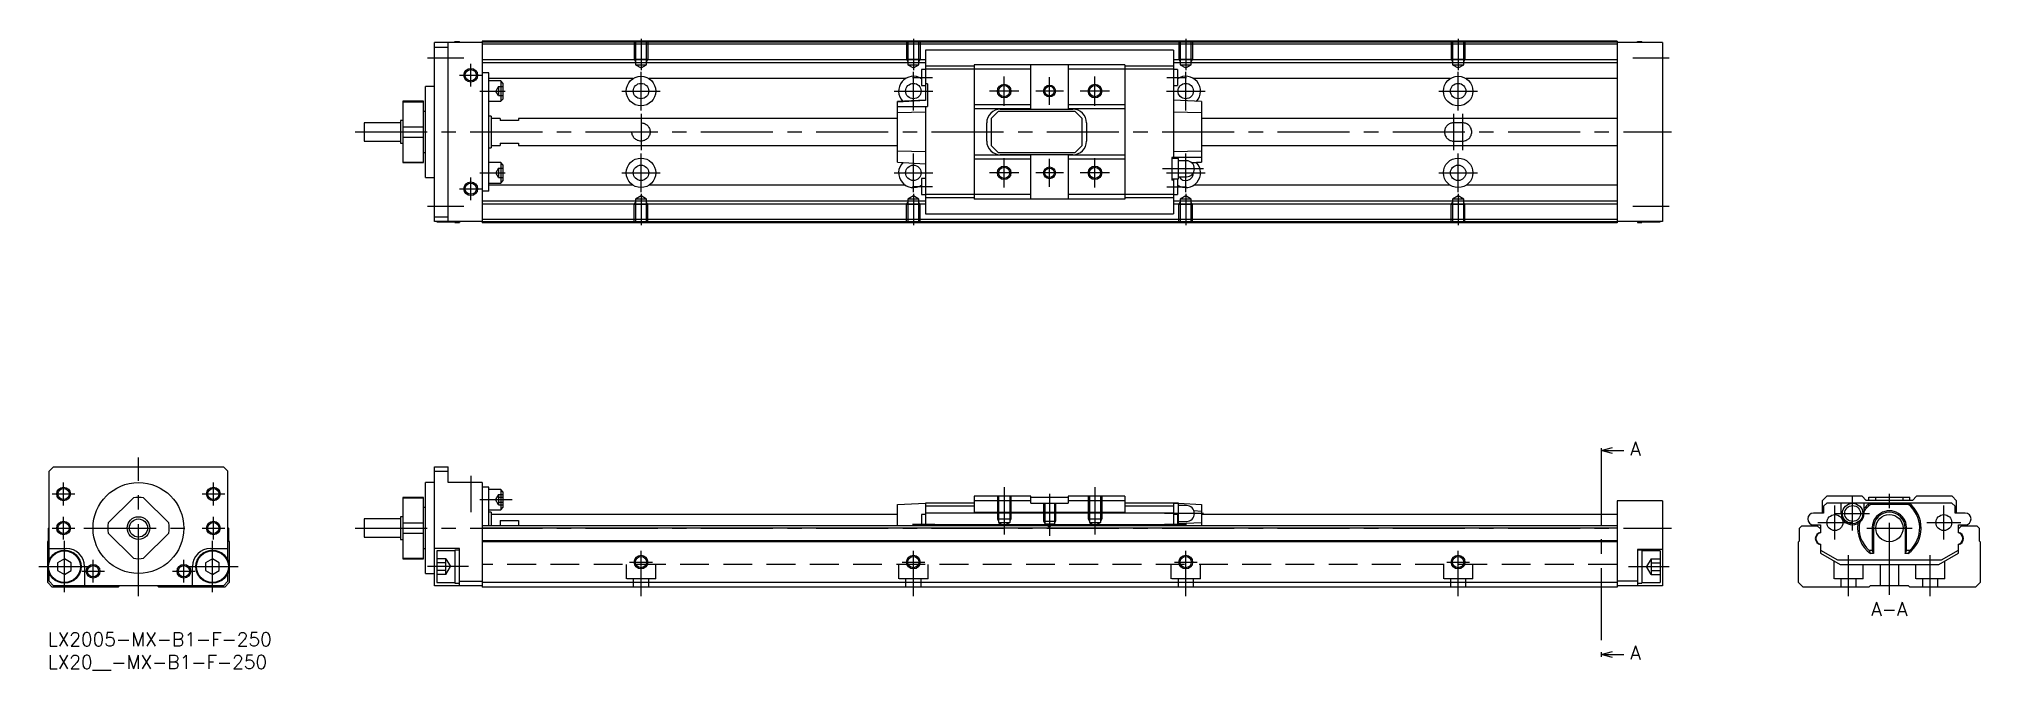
# Model space of a CAD drawing. Extents: x -2 to 426, y -8 to 131.
import ezdxf

# ---------------------------------------------------------------- set-up
doc = ezdxf.new("R2010")
doc.units = 0
doc.header["$LTSCALE"] = 0.5
doc.linetypes.add('CENTER', pattern=[50.8, 31.75, -6.35, 6.35, -6.35])
doc.linetypes.add('DASHED', pattern=[19.05, 12.7, -6.35])
for name, color, linetype in [('MSM_CENTER', 1, 'CENTER'), ('MSM_CONTINUOUS', 7, 'CONTINUOUS'), ('MSM_DASHED', 4, 'DASHED'), ('MSM_NARROW', 5, 'CONTINUOUS'), ('MSM_PART_NUMBER', 7, 'CONTINUOUS')]:
    doc.layers.add(name, color=color, linetype=linetype)
doc.styles.get("Standard").update_dxf_attribs({"font": 'txt.shx', "height": 1, "bigfont": 'bigfont.shx'})

# ---------------------------------------------------------------- blocks, each defined once
blk = doc.blocks.new('*U2')
at = {"layer": 'MSM_PART_NUMBER'}
blk.add_text('LX2005-MX-B1-F-250', height=3, dxfattribs=at).set_placement((0, -3))
blk = doc.blocks.new('*U3')
at = {"layer": 'MSM_PART_NUMBER'}
blk.add_text('LX20__-MX-B1-F-250', height=3, dxfattribs=at).set_placement((0, -8))

msp = doc.modelspace()

# ---------------------------------------------------------------- linework, layer by layer
at = {"layer": 'MSM_CENTER'}
for p, q in [((130.7, 130.7), (130.7, 123.79)), ((190.7, 130.7), (190.7, 123.79)), ((250.7, 130.7), (250.7, 123.79)), ((310.7, 130.7), (310.7, 123.79)), ((83.7, 126.5), (91.7, 126.5)), ((93.2, 120.2), (93.2, 125.2)), ((349.2, 126.5), (357.2, 126.5)), ((90.7, 122.7), (95.7, 122.7)), ((130.7, 114.95), (130.7, 123.45)), ((190.5, 122.2), (194.9, 122.2)), ((190.7, 114.95), (190.7, 123.45)), ((210.7, 115.97), (210.7, 122.43)), ((220.7, 116.14), (220.7, 122.26)), ((230.7, 115.97), (230.7, 122.43)), ((246.5, 122.2), (250.9, 122.2)), ((250.7, 114.95), (250.7, 123.45)), ((310.7, 114.95), (310.7, 123.45)), ((95.2, 119.2), (100.8, 119.2)), ((126.45, 119.2), (134.95, 119.2)), ((186.45, 119.2), (194.95, 119.2)), ((213.93, 119.2), (207.47, 119.2)), ((223.76, 119.2), (217.64, 119.2)), ((233.93, 119.2), (227.47, 119.2)), ((246.45, 119.2), (254.95, 119.2)), ((306.45, 119.2), (314.95, 119.2)), ((130.7, 114.2), (130.7, 106.2)), ((309.7, 114.2), (309.7, 106.2)), ((311.7, 114.2), (311.7, 106.2)), ((67.7, 110.2), (357.7, 110.2)), ((130.7, 96.95), (130.7, 105.45)), ((190.7, 96.95), (190.7, 105.45)), ((210.7, 97.97), (210.7, 104.43)), ((220.7, 98.14), (220.7, 104.26)), ((230.7, 97.97), (230.7, 104.43)), ((250.7, 96.95), (250.7, 105.45)), ((310.7, 96.95), (310.7, 105.45)), ((93.2, 95.2), (93.2, 100.2)), ((95.2, 101.2), (100.8, 101.2)), ((126.45, 101.2), (134.95, 101.2)), ((186.45, 101.2), (194.95, 101.2)), ((213.93, 101.2), (207.47, 101.2)), ((223.76, 101.2), (217.64, 101.2)), ((233.93, 101.2), (227.47, 101.2)), ((254.6, 102.1), (245.6, 102.1)), ((246.45, 101.2), (254.95, 101.2)), ((306.45, 101.2), (314.95, 101.2)), ((90.7, 97.7), (95.7, 97.7)), ((130.7, 96.61), (130.7, 89.7)), ((190.5, 98.2), (194.9, 98.2)), ((190.7, 96.61), (190.7, 89.7)), ((246.5, 98.15), (250.9, 98.15)), ((250.7, 96.61), (250.7, 89.7)), ((310.7, 96.61), (310.7, 89.7)), ((83.7, 93.9), (91.7, 93.9)), ((349.2, 93.9), (357.2, 93.9)), ((20, 8), (20, 38.5)), ((342.2, 39.58), (342.2, -4.33)), ((93.2, 34.5), (93.2, 26.5)), ((1, 30.5), (6, 30.5)), ((3.5, 28), (3.5, 33)), ((34, 30.5), (39, 30.5)), ((36.5, 28), (36.5, 33)), ((210.7, 32), (210.7, 21.6)), ((220.7, 30.5), (220.7, 21.3)), ((230.7, 32), (230.7, 21.6)), ((397.6, 22.45), (397.6, 29.95)), ((405.7, 8.3), (405.7, 31.1)), ((95.2, 29.25), (102.3, 29.25)), ((254.6, 26.2), (246, 26.2)), ((393.7, 20.45), (393.7, 27.95)), ((393.85, 26.2), (401.35, 26.2)), ((417.7, 20.45), (417.7, 27.95)), ((1, 23), (6, 23)), ((3.5, 20.5), (3.5, 25.5)), ((8, 23), (32, 23)), ((34, 23), (39, 23)), ((36.5, 20.5), (36.5, 25.5)), ((67.7, 23), (357.7, 23)), ((190.5, 23.88), (195.4, 23.88)), ((246, 23.88), (250.9, 23.88)), ((389.95, 24.2), (397.45, 24.2)), ((400.7, 23), (410.7, 23)), ((413.95, 24.2), (421.45, 24.2)), ((3.7, 8.85), (3.7, 20.15)), ((36.3, 8.85), (36.3, 20.15)), ((130.7, 8), (130.7, 18)), ((190.7, 8), (190.7, 18)), ((250.7, 8), (250.7, 18)), ((310.7, 8), (310.7, 18)), ((-1.95, 14.5), (9.35, 14.5)), ((7.5, 13.5), (12.5, 13.5)), ((10, 11), (10, 16)), ((27.5, 13.5), (32.5, 13.5)), ((30, 11), (30, 16)), ((30.65, 14.5), (41.95, 14.5)), ((92.7, 14.5), (83.7, 14.5)), ((128.2, 15.5), (133.2, 15.5)), ((188.2, 15.5), (193.2, 15.5)), ((248.2, 15.5), (253.2, 15.5)), ((308.2, 15.5), (313.2, 15.5)), ((348.2, 14.5), (357.2, 14.5)), ((396.7, 8), (396.7, 17)), ((414.7, 8), (414.7, 17))]:
    msp.add_line(p, q, dxfattribs=at)
at = {"layer": 'MSM_CONTINUOUS'}
for p, q in [((95.7, 129.9), (85.2, 129.9)), ((85.2, 90.5), (85.2, 129.9)), ((85.2, 128.9), (88.2, 128.9)), ((85.7, 129.9), (85.7, 130)), ((85.7, 130), (89.7, 130)), ((88.2, 90.5), (88.2, 129.9)), ((89.7, 129.9), (89.7, 130.15)), ((89.7, 130.15), (90.7, 130.15)), ((90.7, 129.9), (90.7, 130.15)), ((345.7, 130.2), (95.7, 130.2)), ((95.7, 130.2), (95.7, 90.2)), ((345.7, 130), (95.7, 130)), ((345.7, 129.5), (95.7, 129.5)), ((345.7, 130.2), (345.7, 90.2)), ((355.7, 129.9), (345.7, 129.9)), ((350.2, 129.9), (350.2, 130.15)), ((350.2, 130.15), (351.2, 130.15)), ((351.2, 129.9), (351.2, 130.15)), ((351.2, 130), (355.2, 130)), ((355.2, 129.9), (355.2, 130)), ((355.7, 129.9), (355.7, 90.5)), ((193.4, 126.1), (95.7, 126.1)), ((193.4, 125.4), (95.7, 125.4)), ((193.4, 128.2), (193.4, 117.13)), ((248, 128.2), (193.4, 128.2)), ((204.1, 124.7), (193.4, 124.7)), ((237.3, 125), (204.1, 125)), ((204.1, 125), (204.1, 95.4)), ((216.6, 115.2), (216.6, 125)), ((224.8, 125), (224.8, 115.2)), ((237.3, 125), (237.3, 95.4)), ((248, 124.7), (237.3, 124.7)), ((248, 128.2), (248, 104.6)), ((345.7, 126.1), (248, 126.1)), ((345.7, 125.4), (248, 125.4)), ((85.2, 120.2), (83.2, 120.2)), ((83.2, 100.2), (83.2, 120.2)), ((97.2, 123.2), (95.7, 123.2)), ((97.2, 97.2), (97.2, 123.2)), ((128.95, 121.94), (97.2, 121.94)), ((99.8, 121.45), (97.2, 121.45)), ((99.8, 121.45), (99.8, 116.95)), ((100.3, 120.95), (99.8, 121.45)), ((100.3, 120.95), (100.3, 117.45)), ((188.95, 121.94), (132.45, 121.94)), ((192.5, 121.94), (192.45, 121.94)), ((192.5, 123.95), (192.5, 120.45)), ((193.4, 123.95), (192.5, 123.95)), ((192.5, 120.45), (193.4, 120.45)), ((204.1, 123.99), (193.4, 123.99)), ((193.8, 120.8), (193.4, 120.8)), ((193.8, 120.8), (193.8, 115.8)), ((216.6, 124), (204.1, 124)), ((237.3, 124), (224.8, 124)), ((248, 123.99), (237.3, 123.99)), ((248.9, 123.95), (248, 123.95)), ((248, 120.45), (248.9, 120.45)), ((248.9, 123.95), (248.9, 120.45)), ((248.95, 121.94), (248.9, 121.94)), ((308.95, 121.94), (252.45, 121.94)), ((345.7, 121.94), (312.45, 121.94)), ((82.8, 116.95), (78.2, 116.95)), ((78.2, 116.95), (78.2, 103.45)), ((78.2, 116.86), (82.8, 116.86)), ((82.8, 103.45), (82.8, 116.95)), ((97.2, 116.95), (99.8, 116.95)), ((99.8, 116.95), (100.3, 117.45)), ((193.4, 117.2), (187.2, 116.88)), ((193.4, 117.13), (187.2, 116.76)), ((187.2, 103.52), (187.2, 116.88)), ((187.2, 115.8), (193.8, 115.8)), ((193.4, 115.8), (193.4, 92.2)), ((216.6, 116.2), (204.1, 116.2)), ((237.3, 116.2), (224.8, 116.2)), ((254.2, 116.88), (248, 117.2)), ((254.2, 116.88), (254.2, 103.52)), ((69.7, 112.2), (69.7, 108.2)), ((77.7, 112.2), (69.7, 112.2)), ((77.7, 112.7), (77.7, 107.7)), ((78.2, 112.7), (77.7, 112.7)), ((78.2, 111.32), (82.8, 111.32)), ((83.2, 114.7), (82.8, 114.7)), ((97.7, 113.7), (97.2, 113.7)), ((97.7, 113.7), (97.7, 106.7)), ((99.7, 113.2), (97.7, 113.2)), ((99.7, 113.2), (99.7, 112.7)), ((103.7, 112.7), (99.7, 112.7)), ((103.7, 113.2), (103.7, 112.7)), ((187.2, 113.2), (103.7, 113.2)), ((193.4, 114.53), (187.2, 114.39)), ((216.6, 115.3), (204.1, 115.3)), ((206.85, 108.2), (206.85, 112.2)), ((209.35, 114.7), (207.85, 113.2)), ((207.85, 113.2), (207.85, 107.2)), ((226.35, 114.7), (209.35, 114.7)), ((209.85, 115.2), (225.85, 115.2)), ((237.3, 115.3), (224.8, 115.3)), ((227.85, 113.2), (226.35, 114.7)), ((227.85, 107.2), (227.85, 113.2)), ((228.85, 112.2), (228.85, 108.2)), ((254.2, 114.39), (248, 114.53)), ((345.7, 113.2), (254.2, 113.2)), ((69.7, 108.2), (77.7, 108.2)), ((77.7, 107.7), (78.2, 107.7)), ((78.2, 109.08), (82.8, 109.08)), ((97.7, 107.2), (99.7, 107.2)), ((99.7, 107.7), (103.7, 107.7)), ((99.7, 107.7), (99.7, 107.2)), ((103.7, 107.7), (103.7, 107.2)), ((103.7, 107.2), (187.2, 107.2)), ((207.85, 107.2), (209.35, 105.7)), ((226.35, 105.7), (227.85, 107.2)), ((254.2, 107.2), (345.7, 107.2)), ((78.2, 103.54), (82.8, 103.54)), ((78.2, 103.45), (82.8, 103.45)), ((82.8, 105.7), (83.2, 105.7)), ((97.2, 106.7), (97.7, 106.7)), ((99.8, 103.45), (97.2, 103.45)), ((100.3, 102.95), (99.8, 103.45)), ((99.8, 103.45), (99.8, 98.95)), ((100.3, 102.95), (100.3, 99.45)), ((187.2, 106.01), (193.4, 105.87)), ((187.2, 103.52), (193.4, 103.2)), ((216.6, 105.1), (204.1, 105.1)), ((216.6, 104.2), (204.1, 104.2)), ((209.35, 105.7), (226.35, 105.7)), ((225.85, 105.2), (209.85, 105.2)), ((216.6, 95.4), (216.6, 105.2)), ((224.8, 105.2), (224.8, 95.4)), ((237.3, 105.1), (224.8, 105.1)), ((237.3, 104.2), (224.8, 104.2)), ((254.2, 104.6), (247.6, 104.6)), ((247.6, 104.6), (247.6, 99.6)), ((249.1, 104.35), (247.6, 104.35)), ((248, 105.87), (254.2, 106.01)), ((249.1, 99.85), (249.1, 104.35)), ((250.85, 103.85), (249.1, 103.85)), ((251.9, 103.5), (254.2, 103.64)), ((252.01, 103.41), (254.2, 103.52)), ((83.2, 100.2), (85.2, 100.2)), ((97.2, 98.95), (99.8, 98.95)), ((128.95, 98.46), (97.2, 98.46)), ((99.8, 98.95), (100.3, 99.45)), ((188.95, 98.46), (132.45, 98.46)), ((192.5, 98.46), (192.45, 98.46)), ((192.5, 99.95), (192.5, 96.45)), ((193.4, 99.95), (192.5, 99.95)), ((247.6, 99.85), (249.1, 99.85)), ((248, 99.6), (247.6, 99.6)), ((248, 99.85), (248, 92.2)), ((248.9, 99.85), (248.9, 96.45)), ((248.95, 98.46), (248.9, 98.46)), ((249.1, 100.35), (250.85, 100.35)), ((308.95, 98.46), (252.45, 98.46)), ((345.7, 98.46), (312.45, 98.46)), ((97.2, 97.2), (95.7, 97.2)), ((193.4, 95), (95.7, 95)), ((193.4, 94.3), (95.7, 94.3)), ((192.5, 96.45), (193.4, 96.45)), ((204.1, 96.41), (193.4, 96.41)), ((204.1, 95.7), (193.4, 95.7)), ((216.6, 96.4), (204.1, 96.4)), ((237.3, 95.4), (204.1, 95.4)), ((237.3, 96.4), (224.8, 96.4)), ((248, 96.41), (237.3, 96.41)), ((248, 95.7), (237.3, 95.7)), ((248, 96.45), (248.9, 96.45)), ((345.7, 95), (248, 95)), ((345.7, 94.3), (248, 94.3)), ((85.2, 91.5), (88.2, 91.5)), ((95.7, 90.5), (85.2, 90.5)), ((85.7, 90.5), (85.7, 90.4)), ((85.7, 90.4), (89.7, 90.4)), ((89.7, 90.5), (89.7, 90.25)), ((89.7, 90.25), (90.7, 90.25)), ((90.7, 90.5), (90.7, 90.25)), ((345.7, 90.9), (95.7, 90.9)), ((345.7, 90.4), (95.7, 90.4)), ((345.7, 90.2), (95.7, 90.2)), ((193.4, 92.2), (248, 92.2)), ((355.7, 90.5), (345.7, 90.5)), ((350.2, 90.5), (350.2, 90.25)), ((350.2, 90.25), (351.2, 90.25)), ((351.2, 90.5), (351.2, 90.25)), ((351.2, 90.4), (355.2, 90.4)), ((355.2, 90.5), (355.2, 90.4)), ((342.2, 40.08), (344.7, 40.75)), ((342.2, 40.58), (342.2, 39.58)), ((344.7, 39.41), (342.2, 40.08)), ((342.2, 40.08), (347.2, 40.08)), ((0.3, 35.5), (1.3, 36.5)), ((0.3, 15.83), (0.3, 35.5)), ((1.3, 36.5), (38.7, 36.5)), ((38.7, 36.5), (39.7, 35.5)), ((39.7, 15.83), (39.7, 35.5)), ((85.2, 10.3), (85.2, 36.5)), ((85.2, 36.5), (88.2, 36.5)), ((85.2, 35.5), (88.2, 35.5)), ((88.2, 33), (88.2, 36.5)), ((85.2, 33), (83.2, 33)), ((83.2, 13), (83.2, 33)), ((95.7, 33), (88.2, 33)), ((95.7, 33), (95.7, 10)), ((97.2, 32), (95.7, 32)), ((97.2, 23.5), (97.2, 32)), ((99.8, 31.5), (97.2, 31.5)), ((100.3, 31), (99.8, 31.5)), ((99.8, 31.5), (99.8, 27)), ((100.3, 31), (100.3, 27.5)), ((216.6, 30), (204.1, 30)), ((204.1, 30), (204.1, 26.43)), ((216.6, 28.5), (216.6, 30)), ((224.8, 30), (224.8, 28.5)), ((237.3, 30), (224.8, 30)), ((237.3, 30), (237.3, 26.43)), ((391.9, 30), (390.9, 29)), ((399.7, 30), (391.9, 30)), ((400.6, 29.1), (399.7, 30)), ((411.7, 30), (410.8, 29.1)), ((419.5, 30), (411.7, 30)), ((420.5, 29), (419.5, 30)), ((13.34, 24.12), (18.88, 29.66)), ((21.12, 29.66), (26.66, 24.12)), ((82.8, 29.75), (78.2, 29.75)), ((78.2, 29.75), (78.2, 16.25)), ((78.2, 29.66), (82.8, 29.66)), ((82.8, 16.25), (82.8, 29.75)), ((83.2, 27.5), (82.8, 27.5)), ((97.2, 27), (99.8, 27)), ((97.7, 26.5), (97.2, 26.5)), ((97.7, 26.5), (97.7, 23.5)), ((187.2, 26), (97.7, 26)), ((99.8, 27), (100.3, 27.5)), ((187.2, 28.2), (193.4, 28.5)), ((187.2, 23.5), (187.2, 28.2)), ((193.4, 25.95), (192.5, 25.95)), ((192.5, 25.95), (192.5, 23.5)), ((204.1, 28.5), (193.4, 28.5)), ((193.4, 28.5), (193.4, 23.5)), ((204.1, 27.79), (193.4, 27.79)), ((248, 26.3), (193.4, 26.3)), ((216.6, 29), (204.1, 29)), ((237.3, 26.43), (204.1, 26.43)), ((216.6, 29.8), (224.8, 29.8)), ((216.6, 28.5), (224.8, 28.5)), ((237.3, 29), (224.8, 29)), ((248, 28.5), (237.3, 28.5)), ((248, 27.79), (237.3, 27.79)), ((248, 28.5), (249.02, 28.45)), ((248, 28.5), (248, 23.5)), ((249.1, 28.45), (248, 28.45)), ((248.9, 25.95), (248, 25.95)), ((248.9, 25.95), (248.9, 23.5)), ((249.1, 28.45), (254.2, 28.2)), ((249.1, 23.95), (249.1, 28.45)), ((250.85, 27.95), (249.1, 27.95)), ((254.2, 26.63), (252.5, 26.79)), ((254.2, 28.2), (254.2, 23.5)), ((345.7, 26), (254.2, 26)), ((355.7, 29), (345.7, 29)), ((345.7, 29), (345.7, 10)), ((355.7, 29), (355.7, 10.3)), ((391.2, 26.3), (389, 26.3)), ((390.9, 29), (390.9, 26.43)), ((390.9, 26.43), (391.2, 26.43)), ((391.91, 28.5), (391.2, 27.79)), ((391.2, 27.79), (391.2, 26.3)), ((419.49, 28.5), (391.91, 28.5)), ((395.1, 26.2), (395.1, 28.5)), ((400.1, 28.5), (400.1, 26.2)), ((410.8, 29.1), (400.6, 29.1)), ((401.2, 29.1), (401.2, 29.8)), ((401.2, 29.8), (410.2, 29.8)), ((401.37, 28.5), (401.51, 28.2)), ((409.89, 28.2), (401.51, 28.2)), ((402.7, 29.1), (402.7, 29.8)), ((408.7, 29.1), (408.7, 29.8)), ((409.89, 28.2), (410.03, 28.5)), ((410.2, 29.1), (410.2, 29.8)), ((420.2, 27.79), (419.49, 28.5)), ((420.2, 26.3), (420.2, 27.79)), ((420.2, 26.43), (420.5, 26.43)), ((422.4, 26.3), (420.2, 26.3)), ((420.5, 26.43), (420.5, 29)), ((0.2, 23), (0.3, 23.1)), ((0.2, 20.2), (0.2, 23)), ((18.88, 16.34), (13.34, 21.88)), ((26.66, 21.88), (21.12, 16.34)), ((39.7, 23.1), (39.8, 23)), ((39.8, 23), (39.8, 20.2)), ((77.7, 25), (69.7, 25)), ((69.7, 25), (69.7, 21)), ((78.2, 25.5), (77.7, 25.5)), ((77.7, 25.5), (77.7, 20.5)), ((78.2, 24.12), (82.8, 24.12)), ((78.2, 21.88), (82.8, 21.88)), ((345.7, 23.5), (95.7, 23.5)), ((345.7, 23), (95.7, 23)), ((99.7, 24.66), (103.7, 24.66)), ((99.7, 24.66), (99.7, 23.5)), ((103.7, 24.66), (103.7, 23.5)), ((248, 23.7), (193.4, 23.7)), ((248.9, 23.95), (249.1, 23.95)), ((249.1, 24.45), (250.85, 24.45)), ((249.1, 24.03), (254.2, 24.23)), ((385.9, 23), (386.4, 23.5)), ((385.9, 20.2), (385.9, 23)), ((386.4, 23.5), (389.8, 23.5)), ((389, 23.7), (390.5, 23.7)), ((389.8, 23.5), (390.5, 22.8)), ((390.5, 23.7), (390.5, 21.96)), ((401.91, 22.68), (401.91, 18.04)), ((402.2, 23), (402.2, 17.38)), ((409.2, 23), (409.2, 17.38)), ((409.49, 18.04), (409.49, 22.68)), ((420.9, 23.7), (422.4, 23.7)), ((420.9, 21.96), (420.9, 23.7)), ((420.9, 22.8), (421.6, 23.5)), ((421.6, 23.5), (425, 23.5)), ((425, 23.5), (425.5, 23)), ((425.5, 23), (425.5, 20.2)), ((0, 20), (0.2, 20.2)), ((0, 11), (0, 20)), ((0.3, 18.5), (4.1, 18.5)), ((35.9, 18.5), (39.7, 18.5)), ((39.8, 20.2), (40, 20)), ((40, 20), (40, 11)), ((69.7, 21), (77.7, 21)), ((77.7, 20.5), (78.2, 20.5)), ((82.8, 18.5), (83.2, 18.5)), ((90.7, 18.5), (85.2, 18.5)), ((85.7, 18), (85.7, 11)), ((89.7, 18), (85.7, 18)), ((89.7, 18.15), (89.7, 10.85)), ((90.7, 18.15), (89.7, 18.15)), ((90.7, 10.3), (90.7, 18.5)), ((345.7, 20.2), (95.7, 20.2)), ((345.7, 20), (95.7, 20)), ((355.7, 18.3), (350.2, 18.3)), ((350.2, 18.3), (350.2, 10.3)), ((351.2, 18.15), (350.2, 18.15)), ((351.2, 18.15), (351.2, 10.85)), ((355.2, 18), (351.2, 18)), ((355.2, 18), (355.2, 11)), ((385.7, 20), (385.9, 20.2)), ((385.7, 11), (385.7, 20)), ((390.5, 19.44), (390.5, 17.5)), ((390.5, 18.16), (394.24, 16)), ((390.5, 17.5), (394.83, 15)), ((401.91, 18.04), (401.23, 18.04)), ((402.2, 17.38), (401.53, 17.38)), ((401.91, 18.04), (402.2, 17.38)), ((409.2, 17.38), (409.49, 18.04)), ((409.87, 17.38), (409.2, 17.38)), ((410.17, 18.04), (409.49, 18.04)), ((416.57, 15), (420.9, 17.5)), ((417.16, 16), (420.9, 18.16)), ((420.9, 17.5), (420.9, 19.44)), ((425.5, 20.2), (425.7, 20)), ((425.7, 20), (425.7, 11)), ((0.3, 11.3), (0.3, 13.17)), ((3.7, 16.23), (2.2, 15.37)), ((2.2, 15.37), (2.2, 13.63)), ((2.2, 13.63), (3.7, 12.77)), ((5.2, 15.37), (3.7, 16.23)), ((3.7, 12.77), (5.2, 13.63)), ((5.2, 13.63), (5.2, 15.37)), ((8.1, 14.5), (8.1, 10.3)), ((31.9, 10.3), (31.9, 14.5)), ((36.3, 16.23), (34.8, 15.37)), ((34.8, 15.37), (34.8, 13.63)), ((34.8, 13.63), (36.3, 12.77)), ((37.8, 15.37), (36.3, 16.23)), ((36.3, 12.77), (37.8, 13.63)), ((37.8, 13.63), (37.8, 15.37)), ((39.7, 11.3), (39.7, 13.17)), ((78.2, 16.34), (82.8, 16.34)), ((78.2, 16.25), (82.8, 16.25)), ((83.2, 13), (85.2, 13)), ((394.24, 16), (417.16, 16)), ((394.83, 15), (416.57, 15)), ((1, 10), (0, 11)), ((0.3, 11.3), (1.3, 10.3)), ((15.5, 10), (1, 10)), ((38.7, 10.3), (1.3, 10.3)), ((15.8, 10.3), (15.5, 10)), ((24.5, 10), (24.2, 10.3)), ((39, 10), (24.5, 10)), ((38.7, 10.3), (39.7, 11.3)), ((40, 11), (39, 10)), ((95.7, 10.3), (85.2, 10.3)), ((85.7, 11), (89.7, 11)), ((89.7, 10.85), (90.7, 10.85)), ((90.7, 11.3), (95.7, 11.3)), ((345.7, 11), (95.7, 11)), ((345.7, 10), (95.7, 10)), ((350.2, 11.3), (345.7, 11.3)), ((355.7, 10.3), (345.7, 10.3)), ((350.2, 10.85), (351.2, 10.85)), ((351.2, 11), (355.2, 11)), ((386.7, 10), (385.7, 11)), ((401.2, 10), (386.7, 10)), ((401.5, 10.3), (401.2, 10)), ((409.9, 10.3), (401.5, 10.3)), ((410.2, 10), (409.9, 10.3)), ((424.7, 10), (410.2, 10)), ((425.7, 11), (424.7, 10)), ((342.2, -4.83), (344.7, -4.16)), ((342.2, -4.33), (342.2, -5.33)), ((344.7, -5.5), (342.2, -4.83)), ((342.2, -4.83), (347.2, -4.83))]:
    msp.add_line(p, q, dxfattribs=at)
for centre, radius in [((93.2, 122.7), 1.23), ((130.7, 119.2), 3.25), ((130.7, 119.2), 1.7), ((190.7, 119.2), 1.7), ((210.7, 119.2), 1.23), ((220.7, 119.2), 1.06), ((230.7, 119.2), 1.23), ((250.7, 119.2), 1.7), ((310.7, 119.2), 3.25), ((310.7, 119.2), 1.7), ((130.7, 101.2), 3.25), ((130.7, 101.2), 1.7), ((190.7, 101.2), 1.7), ((310.7, 101.2), 3.25), ((310.7, 101.2), 1.7), ((93.2, 97.7), 1.23), ((210.7, 101.2), 1.23), ((220.7, 101.2), 1.06), ((230.7, 101.2), 1.23), ((3.5, 30.5), 1.23), ((20, 23), 10), ((36.5, 30.5), 1.23), ((393.7, 24.2), 1.75), ((397.6, 26.2), 2.25), ((397.6, 26.2), 1.75), ((405.7, 23), 3), ((417.7, 24.2), 1.75), ((3.5, 23), 1.23), ((20, 23), 2.5), ((20, 23), 2), ((36.5, 23), 1.23), ((3.7, 14.5), 3.65), ((3.7, 14.5), 3.5), ((36.3, 14.5), 3.65), ((36.3, 14.5), 3.5), ((10, 13.5), 1.23), ((30, 13.5), 1.23), ((130.7, 15.5), 1.23), ((190.7, 15.5), 1.23), ((250.7, 15.5), 1.23), ((310.7, 15.5), 1.23)]:
    msp.add_circle(centre, radius, dxfattribs=at)
for centre, radius, start, end in [((190.7, 119.2), 3.25, 56.3687, 224.1491), ((250.7, 119.2), 3.25, 315.8509, 123.6313), ((209.85, 112.2), 3, 90, 180), ((225.85, 112.2), 3, 0, 90), ((209.85, 108.2), 3, 180, 270), ((225.85, 108.2), 3, 270, 0), ((190.7, 101.2), 3.25, 135.8509, 303.6313), ((250.7, 101.2), 3.25, 236.3687, 44.1491), ((250.85, 102.1), 1.75, 270, 90), ((250.7, 101.2), 1.7, 210, 2.8213), ((20, 23), 6.75, 80.4309, 99.5691), ((250.85, 26.2), 1.75, 270, 90), ((389, 25), 1.3, 90, 270), ((397.6, 26.2), 2.5, 180, 0), ((405.7, 23), 7, 128.2132, 143.1301), ((405.7, 23), 6.68, 128.8735, 147.0286), ((405.7, 23), 3.8, 355.1074, 184.8926), ((405.7, 23), 3.5, 0, 180), ((405.7, 23), 7, 306.5962, 51.7868), ((405.7, 23), 6.68, 312.0402, 51.1265), ((422.4, 25), 1.3, 270, 90), ((20, 23), 6.75, 170.4309, 189.5691), ((20, 23), 6.75, 350.4309, 9.5691), ((390.7, 20.7), 1.32, 98.7147, 261.2853), ((390.8, 20.7), 1.3, 103.3424, 256.6576), ((405.7, 23), 7, 171.8617, 233.4038), ((405.7, 23), 6.68, 169.3812, 227.9598), ((420.7, 20.7), 1.32, 278.7147, 81.2853), ((420.6, 20.7), 1.3, 283.3424, 76.6576), ((4.1, 14.5), 4, 0, 90), ((35.9, 14.5), 4, 90, 180), ((406.77, 20.13), 5.92, 200.6125, 207.6426), ((399.51, 22.42), 11.52, 334.0671, 337.6778), ((20, 23), 6.75, 260.4309, 279.5691)]:
    msp.add_arc(centre, radius, start, end, dxfattribs=at)
at = {"layer": 'MSM_DASHED'}
for p, q in [((129.2, 130.2), (129.2, 126.2)), ((129.47, 130.2), (129.47, 125)), ((131.93, 125), (131.93, 130.2)), ((132.2, 130.2), (132.2, 126.2)), ((189.2, 130.2), (189.2, 126.2)), ((189.47, 130.2), (189.47, 125)), ((191.93, 125), (191.93, 130.2)), ((192.2, 130.2), (192.2, 126.2)), ((249.2, 130.2), (249.2, 126.2)), ((249.47, 130.2), (249.47, 125)), ((251.93, 125), (251.93, 130.2)), ((252.2, 130.2), (252.2, 126.2)), ((309.2, 130.2), (309.2, 126.2)), ((309.47, 130.2), (309.47, 125)), ((311.93, 125), (311.93, 130.2)), ((312.2, 130.2), (312.2, 126.2)), ((129.2, 126.2), (132.2, 126.2)), ((129.2, 126.2), (129.47, 125.73)), ((129.47, 125), (131.93, 125)), ((129.47, 125), (130.7, 124.29)), ((130.7, 124.29), (131.93, 125)), ((132.2, 126.2), (131.93, 125.73)), ((189.2, 126.2), (192.2, 126.2)), ((189.2, 126.2), (189.47, 125.73)), ((189.47, 125), (191.93, 125)), ((189.47, 125), (190.7, 124.29)), ((190.7, 124.29), (191.93, 125)), ((192.2, 126.2), (191.93, 125.73)), ((249.2, 126.2), (252.2, 126.2)), ((249.2, 126.2), (249.47, 125.73)), ((249.47, 125), (251.93, 125)), ((249.47, 125), (250.7, 124.29)), ((250.7, 124.29), (251.93, 125)), ((252.2, 126.2), (251.93, 125.73)), ((309.2, 126.2), (312.2, 126.2)), ((309.2, 126.2), (309.47, 125.73)), ((309.47, 125), (311.93, 125)), ((309.47, 125), (310.7, 124.29)), ((310.7, 124.29), (311.93, 125)), ((312.2, 126.2), (311.93, 125.73)), ((99.3, 120.2), (98.72, 119.2)), ((99.3, 120.2), (100.3, 120.2)), ((99.3, 120.2), (99.3, 118.2)), ((99.3, 118.2), (98.72, 119.2)), ((99.3, 119.2), (100.3, 119.2)), ((99.3, 118.2), (100.3, 118.2)), ((311.7, 112.2), (309.7, 112.2)), ((309.7, 108.2), (311.7, 108.2)), ((99.3, 102.2), (98.72, 101.2)), ((99.3, 100.2), (98.72, 101.2)), ((99.3, 102.2), (100.3, 102.2)), ((99.3, 102.2), (99.3, 100.2)), ((99.3, 101.2), (100.3, 101.2)), ((99.3, 100.2), (100.3, 100.2)), ((129.2, 94.2), (129.47, 94.67)), ((132.2, 94.2), (129.2, 94.2)), ((129.2, 90.2), (129.2, 94.2)), ((130.7, 96.11), (129.47, 95.4)), ((131.93, 95.4), (129.47, 95.4)), ((129.47, 95.4), (129.47, 90.2)), ((131.93, 95.4), (130.7, 96.11)), ((131.93, 90.2), (131.93, 95.4)), ((132.2, 94.2), (131.93, 94.67)), ((132.2, 90.2), (132.2, 94.2)), ((189.2, 94.2), (189.47, 94.67)), ((192.2, 94.2), (189.2, 94.2)), ((189.2, 90.2), (189.2, 94.2)), ((190.7, 96.11), (189.47, 95.4)), ((189.47, 95.4), (189.47, 90.2)), ((191.93, 95.4), (189.47, 95.4)), ((191.93, 95.4), (190.7, 96.11)), ((191.93, 90.2), (191.93, 95.4)), ((192.2, 94.2), (191.93, 94.67)), ((192.2, 90.2), (192.2, 94.2)), ((249.2, 94.2), (249.47, 94.67)), ((252.2, 94.2), (249.2, 94.2)), ((249.2, 90.2), (249.2, 94.2)), ((250.7, 96.11), (249.47, 95.4)), ((249.47, 95.4), (249.47, 90.2)), ((251.93, 95.4), (249.47, 95.4)), ((251.93, 95.4), (250.7, 96.11)), ((251.93, 90.2), (251.93, 95.4)), ((252.2, 94.2), (251.93, 94.67)), ((252.2, 90.2), (252.2, 94.2)), ((309.2, 94.2), (309.47, 94.67)), ((312.2, 94.2), (309.2, 94.2)), ((309.2, 90.2), (309.2, 94.2)), ((310.7, 96.11), (309.47, 95.4)), ((309.47, 95.4), (309.47, 90.2)), ((311.93, 95.4), (309.47, 95.4)), ((311.93, 95.4), (310.7, 96.11)), ((311.93, 90.2), (311.93, 95.4)), ((312.2, 94.2), (311.93, 94.67)), ((312.2, 90.2), (312.2, 94.2)), ((99.3, 30.4), (98.63, 29.25)), ((99.3, 30.4), (100.3, 30.4)), ((99.3, 30.4), (99.3, 28.1)), ((209.2, 30), (209.2, 25)), ((209.47, 30), (209.47, 24.21)), ((211.93, 30), (211.93, 24.21)), ((212.2, 30), (212.2, 25)), ((229.2, 30), (229.2, 25)), ((229.47, 30), (229.47, 24.21)), ((231.93, 30), (231.93, 24.21)), ((232.2, 30), (232.2, 25)), ((99.3, 28.1), (98.63, 29.25)), ((99.3, 29.83), (100.3, 29.83)), ((99.3, 28.67), (100.3, 28.67)), ((99.3, 28.1), (100.3, 28.1)), ((219.4, 28.5), (219.4, 24.5)), ((219.64, 28.5), (219.64, 23.91)), ((221.76, 28.5), (221.76, 23.91)), ((222, 28.5), (222, 24.5)), ((209.2, 25), (212.2, 25)), ((209.2, 25), (209.47, 24.53)), ((209.47, 24.21), (211.93, 24.21)), ((209.47, 24.21), (210.7, 23.5)), ((211.93, 24.21), (210.7, 23.5)), ((212.2, 25), (211.93, 24.53)), ((219.4, 24.5), (222, 24.5)), ((219.4, 24.5), (219.64, 24.08)), ((219.64, 23.91), (221.76, 23.91)), ((219.64, 23.91), (220.7, 23.3)), ((221.76, 23.91), (220.7, 23.3)), ((222, 24.5), (221.76, 24.08)), ((229.2, 25), (232.2, 25)), ((229.2, 25), (229.47, 24.53)), ((229.47, 24.21), (231.93, 24.21)), ((229.47, 24.21), (230.7, 23.5)), ((231.93, 24.21), (230.7, 23.5)), ((232.2, 25), (231.93, 24.53)), ((87.7, 16.23), (85.7, 16.23)), ((87.7, 15.37), (85.7, 15.37)), ((87.7, 13.63), (85.7, 13.63)), ((87.7, 12.77), (87.7, 16.23)), ((87.7, 16.23), (88.7, 14.5)), ((87.7, 12.77), (88.7, 14.5)), ((345.7, 15), (95.7, 15)), ((127.45, 15), (127.45, 11.8)), ((133.95, 11.8), (133.95, 15)), ((187.45, 15), (187.45, 11.8)), ((193.95, 11.8), (193.95, 15)), ((247.45, 15), (247.45, 11.8)), ((253.95, 11.8), (253.95, 15)), ((307.45, 15), (307.45, 11.8)), ((313.95, 11.8), (313.95, 15)), ((353.2, 16.23), (352.2, 14.5)), ((353.2, 12.77), (352.2, 14.5)), ((353.2, 16.23), (355.2, 16.23)), ((353.2, 16.23), (353.2, 12.77)), ((353.2, 15.37), (355.2, 15.37)), ((353.2, 13.63), (355.2, 13.63)), ((393.45, 15.8), (393.45, 11.8)), ((399.95, 11.8), (399.95, 15)), ((403.7, 15), (403.7, 10.3)), ((407.7, 15), (407.7, 10.3)), ((411.45, 15), (411.45, 11.8)), ((417.95, 11.8), (417.95, 15.8)), ((87.7, 12.77), (85.7, 12.77)), ((133.95, 11.8), (127.45, 11.8)), ((129, 11.8), (129, 10)), ((132.4, 10), (132.4, 11.8)), ((193.95, 11.8), (187.45, 11.8)), ((189, 11.8), (189, 10)), ((192.4, 10), (192.4, 11.8)), ((253.95, 11.8), (247.45, 11.8)), ((249, 11.8), (249, 10)), ((252.4, 10), (252.4, 11.8)), ((313.95, 11.8), (307.45, 11.8)), ((309, 11.8), (309, 10)), ((312.4, 10), (312.4, 11.8)), ((353.2, 12.77), (355.2, 12.77)), ((399.95, 11.8), (393.45, 11.8)), ((395, 11.8), (395, 10)), ((398.4, 10), (398.4, 11.8)), ((417.95, 11.8), (411.45, 11.8)), ((413, 11.8), (413, 10)), ((416.4, 10), (416.4, 11.8))]:
    msp.add_line(p, q, dxfattribs=at)
msp.add_circle((130.7, 110.2), 2, dxfattribs=at)
for centre, start, end in [((309.7, 110.2), 90, 270), ((311.7, 110.2), 270, 90)]:
    msp.add_arc(centre, 2, start, end, dxfattribs=at)
at = {"layer": 'MSM_NARROW'}
for centre, radius in [((93.2, 122.7), 1.5), ((210.7, 119.2), 1.5), ((220.7, 119.2), 1.3), ((230.7, 119.2), 1.5), ((210.7, 101.2), 1.5), ((230.7, 101.2), 1.5), ((93.2, 97.7), 1.5), ((220.7, 101.2), 1.3), ((3.5, 30.5), 1.5), ((36.5, 30.5), 1.5), ((3.5, 23), 1.5), ((36.5, 23), 1.5), ((10, 13.5), 1.5), ((30, 13.5), 1.5), ((130.7, 15.5), 1.5), ((190.7, 15.5), 1.5), ((250.7, 15.5), 1.5), ((310.7, 15.5), 1.5)]:
    msp.add_circle(centre, radius, dxfattribs=at)

# ---------------------------------------------------------------- block references
at = {"layer": 'MSM_CONTINUOUS'}
for name in ['*U2', '*U3']:
    msp.add_blockref(name, (0, 0), dxfattribs=at)

# ---------------------------------------------------------------- texts
at = {"layer": 'MSM_PART_NUMBER'}
for s, p in [('A', (348.62, 38.95)), ('A-A', (401.71, 3.66)), ('A', (348.62, -5.96))]:
    msp.add_text(s, height=3, dxfattribs=at).set_placement(p)

doc.saveas('drawing.dxf')
